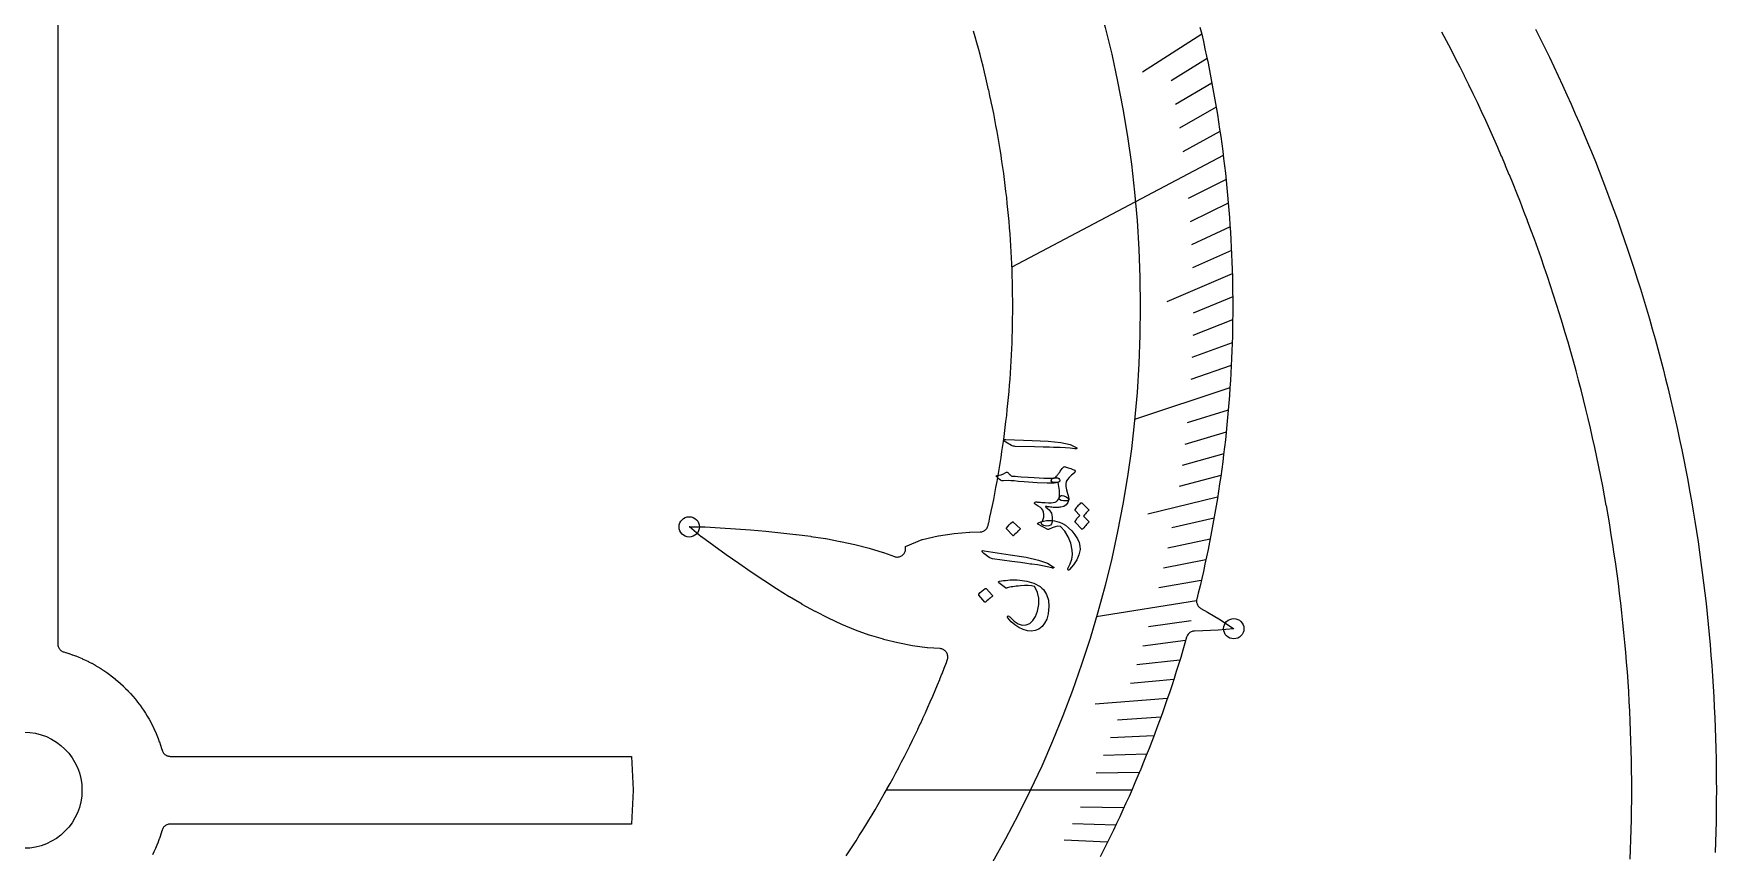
# Model space of a CAD drawing. Header units: millimetres. Extents: x -50 to 50, y -50 to 50.
# Drawn here: x 0.29 to 49.95, y -1.83 to 22.32 of the extents above; entities that cross this region are included whole.
import ezdxf

# ---------------------------------------------------------------- set-up
doc = ezdxf.new("R2010")
doc.units = ezdxf.units.MM
for name, color, linetype in [('CUT_INNER', 6, 'Continuous'), ('CUT_OUTER', 1, 'Continuous'), ('ENGRAVE', 7, 'Continuous'), ('ENGRAVE_FINE', 8, 'Continuous'), ('TEXT', 5, 'Continuous')]:
    doc.layers.add(name, color=color, linetype=linetype)

msp = doc.modelspace()

# ---------------------------------------------------------------- linework, layer by layer
at = {"layer": 'CUT_INNER'}
for points in [[(0.999, 27.1818), (0.999, 4.3184), (1.0002, 4.2937), (1.0039, 4.2692), (1.01, 4.2452), (1.0184, 4.2219), (1.0291, 4.1995), (1.0419, 4.1784), (1.0568, 4.1586), (1.0736, 4.1403), (1.092, 4.1238), (1.1121, 4.1093), (1.1334, 4.0967), (1.156, 4.0864), (1.1794, 4.0783), (1.231, 4.0634), (1.2339, 4.0625), (1.3304, 4.0319), (1.3333, 4.031), (1.4289, 3.9981), (1.4318, 3.997), (1.5266, 3.9618), (1.5294, 3.9607), (1.6234, 3.9231), (1.6262, 3.922), (1.7191, 3.8821), (1.7219, 3.8809), (1.8139, 3.8388), (1.8167, 3.8374), (1.9076, 3.7931), (1.9103, 3.7917), (2.0001, 3.7451), (2.0028, 3.7437), (2.0914, 3.6949), (2.094, 3.6934), (2.1814, 3.6425), (2.1841, 3.6409), (2.2702, 3.5878), (2.2728, 3.5862), (2.3575, 3.531), (2.3601, 3.5293), (2.4435, 3.4721), (2.446, 3.4704), (2.5279, 3.4111), (2.5304, 3.4093), (2.6109, 3.3481), (2.6133, 3.3462), (2.6923, 3.283), (2.6946, 3.281), (2.772, 3.2159), (2.7744, 3.2139), (2.8501, 3.1469), (2.8524, 3.1448), (2.9265, 3.076), (2.9287, 3.0739), (3.0011, 3.0033), (3.0033, 3.0011), (3.0739, 2.9287), (3.076, 2.9265), (3.1448, 2.8524), (3.1469, 2.8501), (3.2139, 2.7744), (3.2159, 2.772), (3.281, 2.6946), (3.283, 2.6923), (3.3462, 2.6133), (3.3481, 2.6109), (3.4093, 2.5304), (3.4111, 2.5279), (3.4704, 2.446), (3.4721, 2.4435), (3.5293, 2.3601), (3.531, 2.3575), (3.5862, 2.2728), (3.5878, 2.2702), (3.6409, 2.1841), (3.6425, 2.1814), (3.6934, 2.094), (3.6949, 2.0914), (3.7437, 2.0028), (3.7451, 2.0001), (3.7917, 1.9103), (3.7931, 1.9076), (3.8374, 1.8167), (3.8388, 1.8139), (3.8809, 1.7219), (3.8821, 1.7191), (3.922, 1.6262), (3.9231, 1.6234), (3.9607, 1.5294), (3.9618, 1.5266), (3.997, 1.4318), (3.9981, 1.4289), (4.031, 1.3333), (4.0319, 1.3304), (4.0625, 1.2339), (4.0634, 1.231), (4.0783, 1.1794), (4.0864, 1.156), (4.0967, 1.1334), (4.1093, 1.1121), (4.1238, 1.092), (4.1403, 1.0736), (4.1586, 1.0568), (4.1784, 1.0419), (4.1995, 1.0291), (4.2219, 1.0184), (4.2452, 1.01), (4.2692, 1.0039), (4.2937, 1.0002), (4.3184, 0.999), (17.9278, 0.999), (17.9338, 0.9987), (17.9344, 0.9927), (17.9829, 0.0061), (17.9829, -0.0061), (17.9344, -0.9927), (17.9338, -0.9987), (17.9278, -0.999), (4.3184, -0.999), (4.2937, -1.0002), (4.2692, -1.0039), (4.2452, -1.01), (4.2219, -1.0184), (4.1995, -1.0291), (4.1784, -1.0419), (4.1586, -1.0568), (4.1403, -1.0736), (4.1238, -1.092), (4.1093, -1.1121), (4.0967, -1.1334), (4.0864, -1.156), (4.0783, -1.1794), (4.0634, -1.231), (4.0625, -1.2339), (4.0319, -1.3304), (4.031, -1.3333), (3.9981, -1.4289), (3.997, -1.4318), (3.9618, -1.5266), (3.9607, -1.5294), (3.9231, -1.6234), (3.922, -1.6262), (3.8821, -1.7191), (3.8809, -1.7219), (3.8388, -1.8139), (3.8374, -1.8167), (3.7931, -1.9076)], [(24.2652, -1.939), (24.3634, -1.7911), (24.3642, -1.7898), (24.4615, -1.6413), (24.4623, -1.64), (24.5587, -1.4909), (24.5595, -1.4896), (24.6549, -1.3399), (24.6557, -1.3386), (24.7503, -1.1884), (24.7511, -1.1871), (24.8447, -1.0362), (24.8455, -1.0349), (24.9381, -0.8835), (24.9389, -0.8822), (25.0307, -0.7302), (25.0315, -0.7289), (25.1223, -0.5763), (25.123, -0.575), (25.2129, -0.4219), (25.2137, -0.4206), (25.3026, -0.2669), (25.3034, -0.2656), (25.3913, -0.1114), (25.3921, -0.11), (25.4791, 0.0447), (25.4799, 0.046), (25.566, 0.2013), (25.5667, 0.2026), (25.6518, 0.3584), (25.6526, 0.3598), (25.7367, 0.5161), (25.7374, 0.5175), (25.8206, 0.6743), (25.8214, 0.6756), (25.9036, 0.833), (25.9043, 0.8343), (25.9856, 0.9922), (25.9863, 0.9935), (26.0666, 1.1519), (26.0673, 1.1532), (26.1466, 1.312), (26.1473, 1.3134), (26.2257, 1.4727), (26.2263, 1.4741), (26.3037, 1.6339), (26.3044, 1.6353), (26.3808, 1.7955), (26.3814, 1.7969), (26.4568, 1.9576), (26.4575, 1.959), (26.5319, 2.1202), (26.5325, 2.1216), (26.606, 2.2832), (26.6066, 2.2846), (26.679, 2.4467), (26.6797, 2.4481), (26.7511, 2.6106), (26.7517, 2.612), (26.8222, 2.775), (26.8228, 2.7764), (26.8922, 2.9398), (26.8928, 2.9412), (26.9613, 3.105), (26.9618, 3.1064), (27.0293, 3.2706), (27.0299, 3.272), (27.0963, 3.4367), (27.0968, 3.4381), (27.1623, 3.6031), (27.1628, 3.6046), (27.2272, 3.77), (27.2278, 3.7714), (27.2534, 3.8385), (27.261, 3.8618), (27.2663, 3.8857), (27.2693, 3.91), (27.2698, 3.9344), (27.268, 3.9589), (27.2637, 3.983), (27.2572, 4.0065), (27.2483, 4.0294), (27.2373, 4.0512), (27.2242, 4.0719), (27.2091, 4.0912), (27.1923, 4.1089), (27.1737, 4.1249), (27.1537, 4.139), (27.1324, 4.151), (27.1101, 4.161), (27.0868, 4.1687), (27.063, 4.1741), (27.0387, 4.1771), (26.669, 4.2049), (26.6619, 4.2057), (26.2286, 4.2635), (26.2217, 4.2646), (25.7967, 4.3458), (25.79, 4.3473), (25.3727, 4.4507), (25.3665, 4.4524), (24.9565, 4.577), (24.9506, 4.5789), (24.5474, 4.7236), (24.542, 4.7256), (24.145, 4.889), (24.1402, 4.8911), (23.7488, 5.0718), (23.7445, 5.0739), (23.3582, 5.2704), (23.3545, 5.2723), (22.9727, 5.4829), (22.9695, 5.4847), (22.5914, 5.7076), (22.5888, 5.7092), (22.2139, 5.9426), (22.2118, 5.9439), (21.8393, 6.1859), (21.8378, 6.187), (21.4672, 6.4359), (21.466, 6.4366), (21.0973, 6.6904), (20.7283, 6.9489), (20.3604, 7.2104), (20.3593, 7.2112), (19.9968, 7.4748), (19.9908, 7.4794), (19.6419, 7.7665), (19.6381, 7.77), (19.6437, 7.7703), (20.0952, 7.7709), (20.1026, 7.7707), (20.5501, 7.7444), (20.5514, 7.7444), (21, 7.7133), (21.4489, 7.679), (21.897, 7.6411), (21.8984, 7.641), (22.3427, 7.5983), (22.3446, 7.5981), (22.7861, 7.5489), (22.7885, 7.5486), (23.2264, 7.4911), (23.2294, 7.4907), (23.6631, 7.4231), (23.6667, 7.4225), (24.0955, 7.343), (24.0995, 7.3422), (24.5228, 7.249), (24.5274, 7.2479), (24.9446, 7.1393), (24.9497, 7.1379), (25.3602, 7.0123), (25.3657, 7.0105), (25.6905, 6.8946), (25.714, 6.8875), (25.738, 6.8827), (25.7624, 6.8803), (25.787, 6.8803), (25.8114, 6.8828), (25.8354, 6.8876), (25.8589, 6.8947), (25.8816, 6.9041), (25.9032, 6.9157), (25.9236, 6.9293), (25.9425, 6.9449), (25.9599, 6.9623), (25.9754, 6.9812), (25.989, 7.0016), (26.0006, 7.0233), (26.0099, 7.0459), (26.0171, 7.0694), (26.0218, 7.0935), (26.0242, 7.1179), (26.0242, 7.1424), (26.0218, 7.1668), (26.017, 7.1909), (26.0166, 7.1926), (26.0219, 7.1951), (26.5108, 7.3971), (26.5157, 7.3989), (26.5208, 7.4002), (26.9858, 7.5063), (26.9953, 7.5081), (27.4516, 7.5756), (27.4596, 7.5765), (27.9091, 7.6138), (27.9165, 7.6142), (28.2213, 7.6212), (28.2467, 7.623), (28.2717, 7.6275), (28.2962, 7.6345), (28.3199, 7.6439), (28.3424, 7.6557), (28.3637, 7.6697), (28.3834, 7.6858), (28.4013, 7.7038), (28.4174, 7.7235), (28.4313, 7.7448), (28.4431, 7.7674), (28.4524, 7.7911), (28.4593, 7.8156), (28.4737, 7.8788), (28.4741, 7.8803), (28.5124, 8.0536), (28.5127, 8.0551), (28.55, 8.2287), (28.5504, 8.2302), (28.5866, 8.4039), (28.5869, 8.4055), (28.6221, 8.5795), (28.6224, 8.581), (28.6565, 8.7552), (28.6568, 8.7567), (28.6898, 8.9311), (28.6901, 8.9326), (28.722, 9.1073), (28.7223, 9.1088), (28.7532, 9.2836), (28.7535, 9.2851), (28.7833, 9.4601), (28.7835, 9.4616), (28.8123, 9.6368), (28.8125, 9.6383), (28.8402, 9.8137), (28.8404, 9.8152), (28.867, 9.9907), (28.8672, 9.9923), (28.8927, 10.1679), (28.8929, 10.1695), (28.9174, 10.3453), (28.9176, 10.3468), (28.9409, 10.5228), (28.9411, 10.5243), (28.9634, 10.7005), (28.9636, 10.702), (28.9848, 10.8782), (28.985, 10.8798), (29.0051, 11.0562), (29.0052, 11.0577), (29.0243, 11.2342), (29.0244, 11.2357), (29.0424, 11.4123), (29.0425, 11.4139), (29.0594, 11.5906), (29.0595, 11.5921), (29.0753, 11.7689), (29.0754, 11.7705), (29.0901, 11.9474), (29.0902, 11.9489), (29.1038, 12.1259), (29.104, 12.1275), (29.1165, 12.3046), (29.1166, 12.3061), (29.128, 12.4832), (29.1281, 12.4848), (29.1384, 12.662), (29.1385, 12.6635), (29.1478, 12.8408), (29.1479, 12.8424), (29.156, 13.0197), (29.1561, 13.0212), (29.1632, 13.1986), (29.1632, 13.2002), (29.1692, 13.3776), (29.1693, 13.3791), (29.1742, 13.5566), (29.1742, 13.5581), (29.178, 13.7356), (29.178, 13.7371), (29.1808, 13.9146), (29.1808, 13.9162), (29.1824, 14.0937), (29.1824, 14.0952), (29.183, 14.2728), (29.183, 14.2743), (29.1824, 14.4518), (29.1824, 14.4534), (29.1808, 14.6309), (29.1808, 14.6324), (29.178, 14.8099), (29.178, 14.8115), (29.1742, 14.9889), (29.1742, 14.9905), (29.1693, 15.1679), (29.1692, 15.1695), (29.1632, 15.3469), (29.1632, 15.3484), (29.1561, 15.5258), (29.156, 15.5274), (29.1479, 15.7047), (29.1478, 15.7062), (29.1385, 15.8835), (29.1384, 15.8851), (29.1281, 16.0623), (29.128, 16.0638), (29.1166, 16.241), (29.1165, 16.2425), (29.104, 16.4196), (29.1038, 16.4211), (29.0902, 16.5981), (29.0901, 16.5997), (29.0754, 16.7766), (29.0753, 16.7781), (29.0595, 16.9549), (29.0594, 16.9565), (29.0425, 17.1332), (29.0424, 17.1347), (29.0244, 17.3113), (29.0243, 17.3129), (29.0052, 17.4894), (29.0051, 17.4909), (28.985, 17.6673), (28.9848, 17.6688), (28.9636, 17.8451), (28.9634, 17.8466), (28.9411, 18.0227), (28.9409, 18.0242), (28.9176, 18.2002), (28.9174, 18.2018), (28.8929, 18.3776), (28.8927, 18.3791), (28.8672, 18.5548), (28.867, 18.5563), (28.8404, 18.7318), (28.8402, 18.7334), (28.8125, 18.9087), (28.8123, 18.9102), (28.7835, 19.0854), (28.7833, 19.0869), (28.7535, 19.2619), (28.7532, 19.2635), (28.7223, 19.4383), (28.722, 19.4398), (28.6901, 19.6144), (28.6898, 19.6159), (28.6568, 19.7904), (28.6565, 19.7919), (28.6224, 19.9661), (28.6221, 19.9676), (28.5869, 20.1416), (28.5866, 20.1431), (28.5504, 20.3169), (28.55, 20.3184), (28.5127, 20.492), (28.5124, 20.4935), (28.4741, 20.6668), (28.4737, 20.6683), (28.4343, 20.8414), (28.4339, 20.8429), (28.3935, 21.0157), (28.3931, 21.0172), (28.3515, 21.1898), (28.3512, 21.1913), (28.3086, 21.3637), (28.3082, 21.3652), (28.2645, 21.5372), (28.2642, 21.5387), (28.2194, 21.7105), (28.219, 21.712), (28.1733, 21.8835), (28.1729, 21.885), (28.1261, 22.0563), (28.1256, 22.0577), (28.0778, 22.2287), (28.0773, 22.2302), (28.0284, 22.4008)], [(34.7109, 22.5176), (34.7608, 22.3045), (34.8094, 22.091), (34.8568, 21.8773), (34.9028, 21.6633), (34.9474, 21.449), (34.9908, 21.2344), (35.0329, 21.0196), (35.0736, 20.8045), (35.113, 20.5892), (35.1511, 20.3736), (35.1879, 20.1578), (35.2233, 19.9418), (35.2574, 19.7255), (35.2902, 19.5091), (35.3217, 19.2925), (35.3518, 19.0756), (35.3806, 18.8586), (35.4081, 18.6415), (35.4342, 18.4241), (35.459, 18.2066), (35.4825, 17.989), (35.5046, 17.7712), (35.5254, 17.5533), (35.5448, 17.3352), (35.563, 17.1171), (35.5797, 16.8988), (35.5952, 16.6805), (35.6093, 16.462), (35.622, 16.2435), (35.6335, 16.0249), (35.6435, 15.8062), (35.6523, 15.5874), (35.6597, 15.3687), (35.6657, 15.1498), (35.6704, 14.931), (35.6738, 14.7121), (35.6758, 14.4932), (35.6765, 14.2743), (35.6758, 14.0554), (35.6738, 13.8365), (35.6704, 13.6176), (35.6657, 13.3987), (35.6597, 13.1799), (35.6523, 12.9611), (35.6436, 12.7424), (35.6335, 12.5237), (35.6221, 12.3051), (35.6094, 12.0866), (35.5953, 11.8681), (35.5799, 11.6498), (35.5631, 11.4315), (35.545, 11.2133), (35.5255, 10.9953), (35.5048, 10.7774), (35.4826, 10.5596), (35.4592, 10.3419), (35.4344, 10.1244), (35.4083, 9.9071), (35.3808, 9.6899), (35.352, 9.4729), (35.3219, 9.2561), (35.2904, 9.0395), (35.2577, 8.823), (35.2235, 8.6068), (35.1881, 8.3908), (35.1514, 8.175), (35.1133, 7.9594), (35.0739, 7.7441), (35.0331, 7.529), (34.9911, 7.3141), (34.9477, 7.0996), (34.9031, 6.8853), (34.8571, 6.6713), (34.8098, 6.4575), (34.7612, 6.2441), (34.7112, 6.0309), (34.66, 5.8181), (34.6164, 5.6417), (34.6116, 5.6173), (34.6093, 5.5925), (34.6095, 5.5677), (34.6121, 5.543), (34.6172, 5.5186), (34.6246, 5.4949), (34.6344, 5.472), (34.6464, 5.4503), (34.6605, 5.4298), (34.6766, 5.4108), (34.6945, 5.3936), (34.714, 5.3781), (34.7349, 5.3647), (34.9324, 5.2517), (34.9336, 5.251), (35.3202, 5.0242), (35.3265, 5.0203), (35.7019, 4.7687), (35.7061, 4.7656), (35.7006, 4.7648), (35.2513, 4.7199), (35.2438, 4.7194), (34.796, 4.7016), (34.7947, 4.7016), (34.5485, 4.6945), (34.5243, 4.6926), (34.5004, 4.6884), (34.477, 4.6818), (34.4543, 4.6731), (34.4326, 4.6622), (34.4121, 4.6492), (34.393, 4.6343), (34.3753, 4.6177), (34.3594, 4.5994), (34.3453, 4.5796), (34.3332, 4.5586), (34.3232, 4.5364), (34.3154, 4.5135), (34.265, 4.3377), (34.2034, 4.1276), (34.1405, 3.9179), (34.0763, 3.7086), (34.0108, 3.4998), (33.9441, 3.2913), (33.8761, 3.0832), (33.8068, 2.8755), (33.7362, 2.6683), (33.6643, 2.4615), (33.5912, 2.2552), (33.5168, 2.0493), (33.4412, 1.8439), (33.3643, 1.6389), (33.2862, 1.4345), (33.2068, 1.2305), (33.1261, 1.027), (33.0442, 0.8239), (32.961, 0.6214), (32.8767, 0.4195), (32.791, 0.218), (32.7042, 0.017), (32.6161, -0.1834), (32.5268, -0.3832), (32.4362, -0.5825), (32.3445, -0.7813), (32.2515, -0.9794), (32.1573, -1.177), (32.0619, -1.3741), (31.9652, -1.5705), (31.8674, -1.7663), (31.7684, -1.9616)], [(47.4088, -2.0368), (47.4203, -1.7474), (47.4204, -1.7458), (47.4301, -1.4564), (47.4302, -1.4548), (47.4382, -1.1653), (47.4382, -1.1638), (47.4444, -0.8742), (47.4445, -0.8727), (47.4489, -0.5831), (47.4489, -0.5815), (47.4516, -0.2919), (47.4516, -0.2904), (47.4525, -0.0008), (47.4525, 0.0008), (47.4516, 0.2904), (47.4516, 0.2919), (47.4489, 0.5815), (47.4489, 0.5831), (47.4445, 0.8727), (47.4444, 0.8742), (47.4382, 1.1638), (47.4382, 1.1653), (47.4302, 1.4548), (47.4301, 1.4564), (47.4204, 1.7458), (47.4203, 1.7474), (47.4088, 2.0368), (47.4087, 2.0383), (47.3954, 2.3276), (47.3953, 2.3291), (47.3802, 2.6184), (47.3801, 2.6199), (47.3632, 2.9091), (47.3632, 2.9106), (47.3445, 3.1996), (47.3444, 3.2011), (47.324, 3.4901), (47.3239, 3.4916), (47.3017, 3.7804), (47.3016, 3.7819), (47.2776, 4.0705), (47.2775, 4.0721), (47.2517, 4.3605), (47.2516, 4.3621), (47.2241, 4.6504), (47.2239, 4.6519), (47.1947, 4.9401), (47.1945, 4.9416), (47.1635, 5.2296), (47.1633, 5.2311), (47.1305, 5.5188), (47.1303, 5.5204), (47.0957, 5.8079), (47.0955, 5.8095), (47.0592, 6.0968), (47.059, 6.0983), (47.0209, 6.3854), (47.0207, 6.387), (46.9808, 6.6738), (46.9806, 6.6753), (46.939, 6.962), (46.9388, 6.9635), (46.8954, 7.2499), (46.8952, 7.2514), (46.85, 7.5375), (46.8498, 7.539), (46.8029, 7.8248), (46.8027, 7.8263), (46.754, 8.1118), (46.7538, 8.1133), (46.7034, 8.3985), (46.7031, 8.4), (46.651, 8.6849), (46.6507, 8.6865), (46.5968, 8.971), (46.5965, 8.9725), (46.5409, 9.2568), (46.5406, 9.2583), (46.4832, 9.5422), (46.4829, 9.5437), (46.4238, 9.8272), (46.4234, 9.8287), (46.3626, 10.1119), (46.3623, 10.1134), (46.2997, 10.3962), (46.2993, 10.3976), (46.235, 10.68), (46.2347, 10.6815), (46.1686, 10.9635), (46.1683, 10.965), (46.1005, 11.2466), (46.1001, 11.2481), (46.0306, 11.5293), (46.0302, 11.5308), (45.959, 11.8115), (45.9586, 11.813), (45.8856, 12.0933), (45.8853, 12.0948), (45.8106, 12.3746), (45.8102, 12.3761), (45.7338, 12.6554), (45.7334, 12.6569), (45.6553, 12.9358), (45.6549, 12.9373), (45.575, 13.2157), (45.5746, 13.2172), (45.4931, 13.4951), (45.4927, 13.4966), (45.4094, 13.774), (45.409, 13.7755), (45.3241, 14.0524), (45.3236, 14.0538), (45.237, 14.3302), (45.2365, 14.3317), (45.1482, 14.6075), (45.1477, 14.609), (45.0577, 14.8843), (45.0572, 14.8857), (44.9655, 15.1604), (44.9651, 15.1619), (44.8717, 15.4361), (44.8712, 15.4375), (44.7761, 15.7111), (44.7756, 15.7125), (44.6789, 15.9855), (44.6784, 15.987), (44.5799, 16.2594), (44.5794, 16.2608), (44.4793, 16.5326), (44.4788, 16.5341), (44.3771, 16.8052), (44.3765, 16.8067), (44.2731, 17.0772), (44.2726, 17.0786), (44.1675, 17.3485), (44.1669, 17.35), (44.0602, 17.6192), (44.0596, 17.6206), (43.9513, 17.8892), (43.9507, 17.8907), (43.8407, 18.1586), (43.8401, 18.16), (43.7284, 18.4272), (43.7278, 18.4286), (43.6146, 18.6952), (43.6139, 18.6966), (43.499, 18.9625), (43.4984, 18.9639), (43.3818, 19.229), (43.3812, 19.2304), (43.263, 19.4948), (43.2624, 19.4962), (43.1426, 19.7599), (43.142, 19.7613), (43.0206, 20.0243), (43.0199, 20.0257), (42.8969, 20.2879), (42.8962, 20.2893), (42.7716, 20.5507), (42.7709, 20.5521), (42.6447, 20.8127), (42.644, 20.8141), (42.5162, 21.074), (42.5155, 21.0754), (42.3861, 21.3345), (42.3854, 21.3359), (42.2544, 21.5942), (42.2537, 21.5955), (42.1211, 21.853), (42.1204, 21.8544), (41.9862, 22.1111), (41.9855, 22.1124), (41.8497, 22.3683)]]:
    msp.add_lwpolyline(points, dxfattribs=at)
msp.add_circle((0, 0), 1.715, dxfattribs=at)
at = {"layer": 'CUT_OUTER'}
msp.add_lwpolyline([(44.6162, 22.4588), (44.7532, 22.1846), (44.8885, 21.9096), (45.022, 21.6337), (45.1539, 21.3571), (45.2841, 21.0796), (45.4126, 20.8013), (45.5394, 20.5223), (45.6645, 20.2425), (45.7878, 19.9619), (45.9094, 19.6806), (46.0293, 19.3985), (46.1475, 19.1157), (46.2639, 18.8322), (46.3786, 18.548), (46.4915, 18.2631), (46.6027, 17.9775), (46.7121, 17.6912), (46.8198, 17.4042), (46.9257, 17.1166), (47.0299, 16.8284), (47.1322, 16.5395), (47.2328, 16.25), (47.3317, 15.9598), (47.4287, 15.6691), (47.5239, 15.3778), (47.6174, 15.0859), (47.7091, 14.7935), (47.7989, 14.5004), (47.887, 14.2069), (47.9733, 13.9128), (48.0578, 13.6182), (48.1404, 13.323), (48.2213, 13.0274), (48.3003, 12.7313), (48.3775, 12.4347), (48.4529, 12.1376), (48.5264, 11.8401), (48.5982, 11.5421), (48.6681, 11.2437), (48.7362, 10.9449), (48.8024, 10.6456), (48.8668, 10.346), (48.9294, 10.0459), (48.9901, 9.7455), (49.0489, 9.4447), (49.106, 9.1436), (49.1612, 8.8421), (49.2145, 8.5403), (49.266, 8.2382), (49.3156, 7.9357), (49.3633, 7.633), (49.4093, 7.3299), (49.4533, 7.0266), (49.4955, 6.7231), (49.5358, 6.4192), (49.5743, 6.1152), (49.6108, 5.8109), (49.6456, 5.5064), (49.6784, 5.2016), (49.7094, 4.8967), (49.7385, 4.5916), (49.7657, 4.2863), (49.7911, 3.9809), (49.8146, 3.6753), (49.8362, 3.3696), (49.856, 3.0637), (49.8738, 2.7578), (49.8898, 2.4517), (49.9039, 2.1455), (49.9161, 1.8393), (49.9265, 1.533), (49.9349, 1.2266), (49.9415, 0.9202), (49.9462, 0.6137), (49.9491, 0.3073), (49.95, 0.0008), (49.9491, -0.3057), (49.9462, -0.6122), (49.9415, -0.9187), (49.935, -1.2251), (49.9265, -1.5314), (49.9162, -1.8378)], dxfattribs=at)
at = {"layer": 'ENGRAVE'}
for points in [[(35.3971, 18.7296), (29.1601, 15.4295)], [(35.5957, 11.8737), (32.7796, 10.9343)], [(34.6041, 5.592), (31.6507, 5.1148)], [(32.6967, 0), (25.4541, 0)]]:
    msp.add_lwpolyline(points, dxfattribs=at)
for centre, radius in [((0, 14.2735), 32.9492), ((19.6374, 7.7703), 0.2997), ((35.7068, 4.7654), 0.2997)]:
    msp.add_circle(centre, radius, dxfattribs=at)
at = {"layer": 'ENGRAVE_FINE'}
for points in [[(34.7603, 22.3066), (33.0127, 21.1851)], [(34.919, 21.586), (33.8594, 20.9309)], [(35.0618, 20.8677), (33.9897, 20.2296)], [(35.1888, 20.1519), (34.1048, 19.5311)], [(35.3005, 19.4392), (34.2047, 18.8357)], [(35.4788, 18.0237), (34.3606, 17.4556)], [(35.546, 17.3216), (34.4171, 16.7715)], [(35.599, 16.6236), (34.4597, 16.0916)], [(35.638, 15.9301), (34.4887, 15.4163)], [(35.6633, 15.2411), (33.7281, 14.4141)], [(35.6753, 14.5571), (34.5071, 14.0804)], [(35.6743, 13.8781), (34.4971, 13.4201)], [(35.6604, 13.2044), (34.4747, 12.7653)], [(35.6341, 12.5362), (34.4401, 12.1162)], [(35.5453, 11.217), (34.3359, 10.8354)], [(35.4833, 10.5663), (34.2668, 10.2041)], [(35.4101, 9.9218), (34.1868, 9.579)], [(35.3258, 9.2835), (34.0961, 8.9603)], [(35.2307, 8.6516), (33.1669, 8.1448)], [(35.1252, 8.0263), (33.884, 7.7426)], [(35.0095, 7.4075), (33.7631, 7.1438)], [(34.8839, 6.7955), (33.6326, 6.5518)], [(34.7487, 6.1903), (33.4929, 5.9666)], [(34.4503, 5.0007), (33.1867, 4.8172)], [(34.2877, 4.4164), (33.0207, 4.2532)], [(34.1165, 3.8391), (32.8466, 3.6962)], [(33.9369, 3.269), (32.6644, 3.1464)], [(33.7491, 2.7061), (31.6199, 2.5353)], [(33.5535, 2.1503), (32.2772, 2.0685)], [(33.3502, 1.6018), (32.0725, 1.5405)], [(33.1395, 1.0606), (31.8608, 1.0197)], [(32.9216, 0.5267), (31.6423, 0.5062)], [(32.2268, -1.0314), (30.9481, -0.9905)], [(32.4651, -0.5194), (31.1858, -0.4989)], [(31.9823, -1.5361), (30.7045, -1.4748)]]:
    msp.add_lwpolyline(points, dxfattribs=at)
at = {"layer": 'TEXT'}
for points in [[(28.978, 10.2705), (28.9243, 10.3067), (28.9071, 10.3321), (28.9266, 10.3469), (28.9827, 10.3512), (29.7549, 10.3178), (30.2288, 10.2978), (30.6043, 10.2582), (30.8811, 10.1976), (31.0592, 10.1154), (31.073, 10.1028), (31.0799, 10.0924), (31.08, 10.0841), (31.0732, 10.078), (31.0633, 10.0737), (31.0509, 10.0713), (31.036, 10.0709), (31.0185, 10.0725), (30.8837, 10.0907), (30.7398, 10.1038), (30.5869, 10.1118), (30.425, 10.1149), (30.3828, 10.1165), (30.2687, 10.1197), (30.0826, 10.1247), (29.8247, 10.1318), (29.2522, 10.1443), (29.222, 10.147), (29.1946, 10.1524), (29.17, 10.1604), (29.1481, 10.1711)], [(30.321, 9.1246), (30.324, 9.1615), (30.3381, 9.1886), (30.3633, 9.2059), (30.3996, 9.2134), (30.4175, 9.2166), (30.4359, 9.2257), (30.4549, 9.2407), (30.4745, 9.2617), (30.4851, 9.2751), (30.497, 9.2899), (30.5101, 9.3062), (30.5244, 9.3238), (30.5396, 9.343), (30.5551, 9.3637), (30.5711, 9.3859), (30.5875, 9.4097), (30.6182, 9.4541), (30.6438, 9.4889), (30.6642, 9.5142), (30.6795, 9.5299), (30.6924, 9.5401), (30.7051, 9.546), (30.7174, 9.5475), (30.7295, 9.5446), (30.8202, 9.5172), (30.8976, 9.4905), (30.9615, 9.4646), (31.0121, 9.4395), (31.0182, 9.4341), (31.022, 9.4266), (31.0235, 9.4171), (31.0227, 9.4054), (31.0198, 9.3911), (31.0162, 9.3797), (31.0119, 9.3712), (31.0069, 9.3657), (30.9214, 9.2975), (30.8525, 9.2318), (30.8, 9.1685), (30.7642, 9.1075), (30.7476, 9.0425), (30.7489, 8.9615), (30.7678, 8.8643), (30.8043, 8.7508), (30.8223, 8.6958), (30.8338, 8.6488), (30.8386, 8.6099), (30.8369, 8.5791), (30.8317, 8.565), (30.8219, 8.5542), (30.8076, 8.5467), (30.7886, 8.5425), (30.6833, 8.5358), (30.6099, 8.5483), (30.5684, 8.5799), (30.5588, 8.6305), (30.5623, 8.682), (30.5636, 8.7352), (30.5627, 8.7899), (30.5596, 8.8462), (30.554, 8.9039), (30.5458, 8.9628), (30.5349, 9.0229), (30.5212, 9.0842), (30.4347, 9.0801), (30.3725, 9.0855), (30.3346, 9.1004), (30.321, 9.1246)], [(29.4371, 9.25), (29.6355, 9.2358), (29.812, 9.2243), (29.9667, 9.2156), (30.0995, 9.2096), (30.2103, 9.2063), (30.2987, 9.2055), (30.365, 9.2074), (30.4089, 9.2118), (30.4659, 9.2195), (30.5114, 9.2156), (30.5455, 9.1999), (30.568, 9.1725), (30.5778, 9.1418), (30.5737, 9.1162), (30.5557, 9.0958), (30.5238, 9.0805), (30.4092, 9.0639), (30.2041, 9.0611), (29.9085, 9.0726), (29.5226, 9.0988), (29.357, 9.1133), (29.2248, 9.1241), (29.1257, 9.131), (29.0598, 9.134), (28.9117, 9.1267), (28.8858, 9.1269), (28.8628, 9.1301), (28.8428, 9.1361), (28.8256, 9.1451), (28.7856, 9.1781), (28.7547, 9.2039), (28.7328, 9.2223), (28.72, 9.2334), (28.702, 9.2547), (28.697, 9.2707), (28.705, 9.2813), (28.7261, 9.2867), (28.7842, 9.2931), (28.8466, 9.3106), (28.9133, 9.3392), (28.9842, 9.379), (28.9981, 9.3862), (29.0112, 9.3882), (29.0234, 9.385), (29.0347, 9.3766), (29.048, 9.3639), (29.0605, 9.352), (29.072, 9.3408), (29.0827, 9.3303), (29.0925, 9.3205), (29.1014, 9.3115), (29.1094, 9.3031), (29.1166, 9.2955), (29.129, 9.2842), (29.1419, 9.2758), (29.1553, 9.2705), (29.1693, 9.2681), (29.2003, 9.2668), (29.2553, 9.2633), (29.3342, 9.2577), (29.4371, 9.25)], [(29.8302, 8.4811), (29.8382, 8.4935), (29.8502, 8.5017), (29.8662, 8.5055), (29.8861, 8.505), (29.8998, 8.5043), (29.9189, 8.5031), (29.9433, 8.5014), (29.973, 8.4994), (30.0078, 8.4969), (30.0476, 8.4941), (30.0923, 8.491), (30.1419, 8.4876), (30.2368, 8.4822), (30.3169, 8.4829), (30.3822, 8.4897), (30.4326, 8.5026), (30.4739, 8.5224), (30.5088, 8.5503), (30.5371, 8.5863), (30.5588, 8.6305), (30.5811, 8.6713), (30.6105, 8.6944), (30.647, 8.6997), (30.6906, 8.6871), (30.7575, 8.6554), (30.8043, 8.6274), (30.8309, 8.603), (30.8375, 8.5823), (30.8088, 8.4922), (30.7598, 8.4235), (30.6908, 8.3763), (30.6019, 8.3507), (30.5748, 8.3479), (30.5461, 8.3457), (30.5157, 8.344), (30.4835, 8.3429), (30.4496, 8.3427), (30.4137, 8.344), (30.3759, 8.3466), (30.3362, 8.3507), (30.2976, 8.3551), (30.2634, 8.3589), (30.2334, 8.362), (30.2077, 8.3645), (30.1866, 8.3666), (30.1707, 8.3682), (30.16, 8.3694), (30.1543, 8.3702), (30.1517, 8.3705), (30.1499, 8.3702), (30.1491, 8.3694), (30.1491, 8.368), (30.1502, 8.366), (30.1526, 8.3633), (30.1562, 8.36), (30.1612, 8.3561), (30.26, 8.2719), (30.3237, 8.1705), (30.3519, 8.0521), (30.3446, 7.9169), (30.3265, 7.8624), (30.2952, 7.8238), (30.2508, 7.801), (30.1933, 7.7939), (30.1434, 7.7986), (30.1024, 7.8086), (30.0702, 7.824), (30.0467, 7.8446), (30.032, 7.867), (30.0261, 7.8875), (30.029, 7.9061), (30.0408, 7.9228), (30.0549, 7.9365), (30.0656, 7.9489), (30.0727, 7.96), (30.0764, 7.9698), (30.098, 8.0581), (30.1044, 8.1362), (30.0957, 8.2042), (30.072, 8.2619), (30.0452, 8.2981), (29.9993, 8.3393), (29.9344, 8.3853), (29.8503, 8.436), (29.837, 8.4448), (29.8292, 8.4552), (29.8269, 8.4673), (29.8302, 8.4811)], [(31.027, 8.2487), (31.0239, 8.2534), (31.0226, 8.2594), (31.0233, 8.2666), (31.0257, 8.2752), (31.0431, 8.3042), (31.0614, 8.332), (31.0807, 8.3587), (31.1009, 8.3841), (31.1223, 8.4085), (31.1451, 8.4321), (31.1694, 8.4549), (31.195, 8.4767), (31.2023, 8.4805), (31.2095, 8.4815), (31.2165, 8.4795), (31.2234, 8.4748), (31.4292, 8.2771), (31.4315, 8.2723), (31.4303, 8.266), (31.4256, 8.2584), (31.4175, 8.2494), (31.4105, 8.2434), (31.4005, 8.2335), (31.3875, 8.2196), (31.3715, 8.2017), (31.3523, 8.1797), (31.3297, 8.1534), (31.3036, 8.1228), (31.274, 8.088), (31.4315, 7.93), (31.436, 7.9233), (31.4358, 7.9158), (31.4312, 7.9075), (31.4219, 7.8985), (31.4139, 7.8908), (31.4018, 7.8784), (31.3855, 7.8615), (31.3651, 7.84), (31.3404, 7.8136), (31.3114, 7.7819), (31.278, 7.7449), (31.2403, 7.7026), (31.2346, 7.6986), (31.2295, 7.6973), (31.2251, 7.6989), (31.2212, 7.7033), (31.029, 7.9057), (31.0259, 7.9104), (31.0248, 7.9164), (31.0254, 7.9237), (31.028, 7.9323), (31.0418, 7.9571), (31.0567, 7.9809), (31.0728, 8.0036), (31.0901, 8.0253), (31.1084, 8.046), (31.1275, 8.0657), (31.1473, 8.0845), (31.168, 8.1023)], [(30.8628, 6.514), (30.854, 6.5057), (30.8455, 6.4999), (30.8372, 6.4966), (30.829, 6.4957), (30.8228, 6.4966), (30.817, 6.4995), (30.8118, 6.5044), (30.807, 6.5113), (30.8048, 6.5177), (30.8049, 6.5252), (30.8072, 6.5338), (30.8119, 6.5435), (30.8802, 6.6826), (30.9242, 6.8192), (30.9438, 6.9528), (30.9391, 7.0833), (30.8943, 7.2931), (30.8216, 7.4786), (30.7215, 7.6397), (30.5943, 7.7764), (30.5918, 7.7785), (30.5895, 7.7803), (30.5877, 7.7818), (30.5861, 7.7831), (30.5847, 7.7841), (30.5833, 7.7849), (30.5818, 7.7855), (30.5803, 7.786), (30.5163, 7.7891), (30.4382, 7.7747), (30.3458, 7.7428), (30.2391, 7.6936), (30.2328, 7.6924), (30.2275, 7.6921), (30.2232, 7.6928), (30.22, 7.6945), (29.926, 7.8513), (29.9164, 7.8635), (29.9279, 7.8788), (29.9605, 7.8973), (30.0143, 7.9188), (30.0938, 7.9427), (30.1789, 7.9572), (30.2696, 7.9622), (30.3659, 7.9577), (30.4192, 7.9496), (30.4842, 7.9323), (30.5609, 7.9055), (30.6492, 7.8694), (30.7417, 7.8183), (30.8336, 7.7462), (30.925, 7.6528), (31.0155, 7.5379), (31.0918, 7.418), (31.143, 7.306), (31.1691, 7.2022), (31.1702, 7.1067), (31.1359, 6.946), (31.0731, 6.7933), (30.982, 6.6492), (30.8628, 6.514)], [(29.0001, 7.7085), (28.9971, 7.713), (28.9959, 7.7187), (28.9967, 7.7256), (28.9993, 7.7335), (29.0363, 7.7857), (29.0779, 7.8335), (29.1241, 7.8768), (29.1749, 7.9158), (29.182, 7.9191), (29.1886, 7.9199), (29.1946, 7.918), (29.2001, 7.9135), (29.4023, 7.7215), (29.4067, 7.715), (29.4065, 7.7079), (29.4018, 7.7003), (29.3925, 7.6921), (29.3845, 7.6851), (29.3723, 7.6738), (29.356, 7.6584), (29.3354, 7.6388), (29.3106, 7.6147), (29.2815, 7.5858), (29.248, 7.552), (29.21, 7.5134), (29.2041, 7.5085), (29.1988, 7.5066), (29.1942, 7.5077), (29.1903, 7.5117)], [(28.3312, 6.9872), (28.282, 7.0293), (28.2679, 7.0566), (28.2889, 7.0691), (28.3451, 7.0669), (29.1084, 6.9456), (29.577, 6.8715), (29.9455, 6.7893), (30.2136, 6.6975), (30.3811, 6.5955), (30.3934, 6.5814), (30.399, 6.5703), (30.3982, 6.5621), (30.3907, 6.5567), (30.3804, 6.5536), (30.3678, 6.5526), (30.3529, 6.5539), (30.3358, 6.5575), (30.2039, 6.591), (30.0625, 6.6205), (29.9115, 6.6459), (29.751, 6.6674), (29.7093, 6.6738), (29.5963, 6.6901), (29.412, 6.7163), (29.1566, 6.7527), (28.5892, 6.8306), (28.5596, 6.8367), (28.533, 6.8452), (28.5094, 6.856), (28.4889, 6.8691)], [(28.7931, 6.1653), (28.8511, 6.1756), (28.9111, 6.1846), (28.9732, 6.1923), (29.0374, 6.1988), (29.1039, 6.2035), (29.1731, 6.206), (29.2448, 6.2062), (29.3192, 6.2042), (29.3927, 6.1999), (29.4647, 6.1925), (29.5352, 6.1819), (29.6042, 6.168), (29.6719, 6.1509), (29.7384, 6.1304), (29.8039, 6.1066), (29.8682, 6.0793), (29.9342, 6.0452), (29.9933, 6.0071), (30.0457, 5.9651), (30.0912, 5.919), (30.1847, 5.7786), (30.2389, 5.6122), (30.2534, 5.4199), (30.2276, 5.2023), (30.1859, 5.0516), (30.1263, 4.9267), (30.0491, 4.8278), (29.9546, 4.7549), (29.8488, 4.7115), (29.7357, 4.6947), (29.6155, 4.7045), (29.488, 4.7405), (29.3601, 4.8006), (29.2435, 4.878), (29.138, 4.9724), (29.0435, 5.0835), (29.0338, 5.0995), (29.0298, 5.1131), (29.0318, 5.1245), (29.0396, 5.1337), (29.0521, 5.1406), (29.066, 5.1392), (29.0816, 5.1297), (29.0986, 5.1119), (29.2238, 4.9912), (29.3459, 4.912), (29.4653, 4.8747), (29.5822, 4.8799), (29.6884, 4.9239), (29.7796, 5.0051), (29.8557, 5.1236), (29.916, 5.2791), (29.9547, 5.4774), (29.9546, 5.6638), (29.9161, 5.8377), (29.8394, 5.9987), (29.8362, 6.0025), (29.8309, 6.006), (29.8234, 6.0093), (29.8139, 6.0124), (29.7368, 6.029), (29.6439, 6.0374), (29.5354, 6.0378), (29.4111, 6.0301), (29.3479, 6.024), (29.2889, 6.0176), (29.234, 6.0109), (29.1834, 6.0039), (29.137, 5.9963), (29.0951, 5.988), (29.0577, 5.9788), (29.0247, 5.9688), (29.0077, 5.9644), (28.993, 5.9634), (28.9804, 5.9658), (28.97, 5.9716), (28.7716, 6.1238), (28.7609, 6.1357), (28.7609, 6.1466), (28.7716, 6.1565), (28.7931, 6.1653)], [(28.1836, 5.7592), (28.181, 5.7639), (28.1802, 5.7696), (28.1814, 5.7763), (28.1846, 5.784), (28.2251, 5.8329), (28.2698, 5.8771), (28.3188, 5.9166), (28.372, 5.9514), (28.3794, 5.9542), (28.386, 5.9544), (28.3918, 5.9521), (28.397, 5.9472), (28.5855, 5.7428), (28.5894, 5.736), (28.5888, 5.7291), (28.5836, 5.7219), (28.5738, 5.7145), (28.5653, 5.7081), (28.5524, 5.6979), (28.535, 5.6838), (28.5132, 5.666), (28.4869, 5.644), (28.4559, 5.6175), (28.4201, 5.5865), (28.3797, 5.5511), (28.3734, 5.5467), (28.368, 5.5452), (28.3635, 5.5466), (28.3599, 5.5509)]]:
    msp.add_lwpolyline(points, close=True, dxfattribs=at)

doc.saveas('drawing.dxf')
